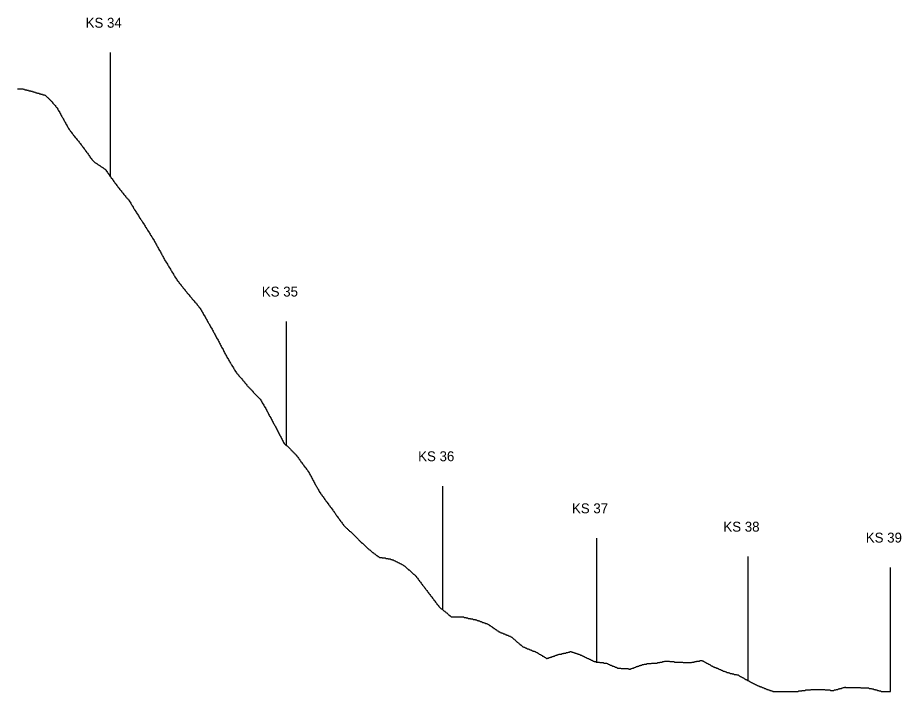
# Model space of a CAD drawing. Header units: metres. Extents: x 1 to 14781, y 7034 to 11914.
# Drawn here: x 13000 to 14781, y 8760 to 10118 of the extents above; entities that cross this region are included whole.
import ezdxf

# ---------------------------------------------------------------- set-up
doc = ezdxf.new("R2010")
doc.units = ezdxf.units.M
for name, color, linetype in [('profile_mark_labels', 3, 'Continuous'), ('profile_marks', 1, 'Continuous'), ('profile_polyline', 7, 'Continuous')]:
    doc.layers.add(name, color=color, linetype=linetype)

msp = doc.modelspace()

# ---------------------------------------------------------------- linework, layer by layer
at = {"layer": 'profile_marks'}
for p, q in [((13187.2, 9798), (13187.2, 10048)), ((13542.2, 9256), (13542.2, 9506)), ((13857.2, 8924), (13857.2, 9174)), ((14167.1, 8819), (14167.1, 9069)), ((14472.2, 8782), (14472.2, 9032)), ((14759.1, 8760), (14759.1, 9010))]:
    msp.add_line(p, q, dxfattribs=at)
at = {"layer": 'profile_polyline'}
msp.add_lwpolyline([(13000, 9975), (13001, 9975), (13002, 9975), (13003, 9975), (13004, 9975), (13005, 9975), (13006, 9975), (13007, 9975), (13008, 9975), (13009, 9975), (13010, 9975), (13011, 9975), (13012, 9974), (13013, 9974), (13014, 9974), (13015, 9973), (13016, 9973), (13017, 9973), (13018, 9973), (13019, 9972), (13020, 9972), (13021, 9972), (13022, 9972), (13023, 9971), (13024, 9971), (13025, 9971), (13026, 9971), (13027, 9970), (13028, 9970), (13029, 9970), (13030, 9970), (13031, 9969), (13032, 9969), (13033, 9969), (13034, 9968), (13035, 9968), (13036, 9968), (13037, 9967), (13038, 9967), (13039, 9967), (13040, 9966), (13041, 9966), (13042, 9966), (13043, 9966), (13044, 9965), (13045, 9965), (13046, 9965), (13047, 9964), (13048, 9964), (13049, 9964), (13050, 9964), (13051, 9963), (13052, 9963), (13053, 9963), (13054, 9963), (13055, 9962), (13056, 9962), (13057, 9961), (13058, 9960), (13059, 9959), (13060, 9958), (13061, 9957), (13062, 9956), (13063, 9955), (13064, 9954), (13065, 9953), (13066, 9952), (13067, 9951), (13068, 9950), (13069, 9949), (13070, 9948), (13071, 9946), (13072, 9945), (13073, 9944), (13074, 9943), (13075, 9942), (13076, 9941), (13077, 9939), (13078, 9938), (13079, 9937), (13080, 9936), (13081, 9934), (13082, 9932), (13083, 9930), (13084, 9929), (13085, 9927), (13086, 9925), (13087, 9923), (13088, 9921), (13089, 9919), (13090, 9918), (13091, 9916), (13092, 9914), (13093, 9912), (13094, 9910), (13095, 9909), (13096, 9907), (13097, 9905), (13098, 9903), (13099, 9902), (13100, 9900), (13101, 9898), (13102, 9897), (13103, 9895), (13104, 9893), (13105, 9892), (13106, 9891), (13107, 9889), (13108, 9888), (13109, 9887), (13110, 9885), (13111, 9884), (13112, 9883), (13113, 9881), (13114, 9880), (13115, 9879), (13116, 9877), (13117, 9876), (13118, 9875), (13119, 9874), (13120, 9872), (13121, 9871), (13122, 9870), (13123, 9869), (13124, 9867), (13125, 9866), (13126, 9865), (13127, 9864), (13128, 9862), (13129, 9861), (13130, 9860), (13131, 9858), (13132, 9857), (13133, 9856), (13134, 9854), (13135, 9853), (13136, 9852), (13137, 9850), (13138, 9849), (13139, 9847), (13140, 9846), (13141, 9845), (13142, 9843), (13143, 9842), (13144, 9841), (13145, 9839), (13146, 9838), (13147, 9836), (13148, 9835), (13149, 9834), (13150, 9832), (13151, 9831), (13152, 9830), (13153, 9829), (13154, 9828), (13155, 9827), (13156, 9826), (13157, 9826), (13158, 9825), (13159, 9824), (13160, 9824), (13161, 9823), (13162, 9822), (13163, 9822), (13164, 9821), (13165, 9820), (13166, 9820), (13167, 9819), (13168, 9818), (13169, 9818), (13170, 9817), (13171, 9816), (13172, 9816), (13173, 9815), (13174, 9814), (13175, 9814), (13176, 9813), (13177, 9812), (13178, 9811), (13179, 9809), (13180, 9808), (13181, 9806), (13182, 9805), (13183, 9804), (13184, 9802), (13185, 9801), (13186, 9799), (13187, 9798), (13188, 9797), (13189, 9795), (13190, 9794), (13191, 9793), (13192, 9791), (13193, 9790), (13194, 9788), (13195, 9787), (13196, 9786), (13197, 9784), (13198, 9783), (13199, 9782), (13200, 9780), (13201, 9779), (13202, 9778), (13203, 9776), (13204, 9775), (13205, 9774), (13206, 9772), (13207, 9771), (13208, 9770), (13209, 9769), (13210, 9767), (13211, 9766), (13212, 9765), (13213, 9764), (13214, 9762), (13215, 9761), (13216, 9760), (13217, 9759), (13218, 9757), (13219, 9756), (13220, 9755), (13221, 9754), (13222, 9753), (13223, 9752), (13224, 9751), (13225, 9749), (13226, 9747), (13227, 9746), (13228, 9744), (13229, 9742), (13230, 9741), (13231, 9739), (13232, 9738), (13233, 9736), (13234, 9734), (13235, 9733), (13236, 9731), (13237, 9730), (13238, 9728), (13239, 9726), (13240, 9725), (13241, 9723), (13242, 9722), (13243, 9720), (13244, 9719), (13245, 9717), (13246, 9715), (13247, 9714), (13248, 9712), (13249, 9711), (13250, 9709), (13251, 9708), (13252, 9706), (13253, 9704), (13254, 9703), (13255, 9701), (13256, 9700), (13257, 9698), (13258, 9696), (13259, 9695), (13260, 9693), (13261, 9692), (13262, 9690), (13263, 9688), (13264, 9687), (13265, 9685), (13266, 9684), (13267, 9682), (13268, 9680), (13269, 9679), (13270, 9677), (13271, 9676), (13272, 9674), (13273, 9672), (13274, 9671), (13275, 9669), (13276, 9667), (13277, 9665), (13278, 9664), (13279, 9662), (13280, 9660), (13281, 9658), (13282, 9657), (13283, 9655), (13284, 9653), (13285, 9651), (13286, 9649), (13287, 9648), (13288, 9646), (13289, 9644), (13290, 9642), (13291, 9640), (13292, 9639), (13293, 9637), (13294, 9635), (13295, 9633), (13296, 9631), (13297, 9629), (13298, 9628), (13299, 9626), (13300, 9624), (13301, 9623), (13302, 9621), (13303, 9619), (13304, 9618), (13305, 9616), (13306, 9614), (13307, 9613), (13308, 9611), (13309, 9609), (13310, 9608), (13311, 9606), (13312, 9604), (13313, 9603), (13314, 9601), (13315, 9599), (13316, 9598), (13317, 9596), (13318, 9594), (13319, 9593), (13320, 9591), (13321, 9590), (13322, 9588), (13323, 9587), (13324, 9586), (13325, 9585), (13326, 9583), (13327, 9582), (13328, 9581), (13329, 9580), (13330, 9578), (13331, 9577), (13332, 9576), (13333, 9575), (13334, 9573), (13335, 9572), (13336, 9571), (13337, 9570), (13338, 9568), (13339, 9567), (13340, 9566), (13341, 9565), (13342, 9563), (13343, 9562), (13344, 9561), (13345, 9560), (13346, 9559), (13347, 9557), (13348, 9556), (13349, 9555), (13350, 9554), (13351, 9553), (13352, 9551), (13353, 9550), (13354, 9549), (13355, 9548), (13356, 9547), (13357, 9545), (13358, 9544), (13359, 9543), (13360, 9542), (13361, 9541), (13362, 9539), (13363, 9538), (13364, 9537), (13365, 9536), (13366, 9534), (13367, 9533), (13368, 9532), (13369, 9530), (13370, 9529), (13371, 9527), (13372, 9525), (13373, 9524), (13374, 9522), (13375, 9520), (13376, 9518), (13377, 9517), (13378, 9515), (13379, 9513), (13380, 9511), (13381, 9510), (13382, 9508), (13383, 9506), (13384, 9504), (13385, 9502), (13386, 9501), (13387, 9499), (13388, 9497), (13389, 9495), (13390, 9493), (13391, 9492), (13392, 9490), (13393, 9488), (13394, 9486), (13395, 9484), (13396, 9483), (13397, 9481), (13398, 9479), (13399, 9477), (13400, 9475), (13401, 9473), (13402, 9471), (13403, 9470), (13404, 9468), (13405, 9466), (13406, 9464), (13407, 9462), (13408, 9460), (13409, 9458), (13410, 9456), (13411, 9454), (13412, 9452), (13413, 9451), (13414, 9449), (13415, 9447), (13416, 9445), (13417, 9443), (13418, 9441), (13419, 9439), (13420, 9438), (13421, 9436), (13422, 9434), (13423, 9432), (13424, 9431), (13425, 9429), (13426, 9427), (13427, 9425), (13428, 9424), (13429, 9422), (13430, 9420), (13431, 9419), (13432, 9417), (13433, 9415), (13434, 9414), (13435, 9412), (13436, 9410), (13437, 9409), (13438, 9407), (13439, 9405), (13440, 9404), (13441, 9402), (13442, 9401), (13443, 9400), (13444, 9399), (13445, 9398), (13446, 9396), (13447, 9395), (13448, 9394), (13449, 9393), (13450, 9392), (13451, 9391), (13452, 9390), (13453, 9388), (13454, 9387), (13455, 9386), (13456, 9385), (13457, 9384), (13458, 9382), (13459, 9381), (13460, 9380), (13461, 9379), (13462, 9377), (13463, 9376), (13464, 9375), (13465, 9374), (13466, 9373), (13467, 9372), (13468, 9371), (13469, 9370), (13470, 9369), (13471, 9368), (13472, 9367), (13473, 9366), (13474, 9365), (13475, 9363), (13476, 9362), (13477, 9361), (13478, 9360), (13479, 9359), (13480, 9358), (13481, 9357), (13482, 9356), (13483, 9355), (13484, 9354), (13485, 9353), (13486, 9352), (13487, 9351), (13488, 9350), (13489, 9349), (13490, 9347), (13491, 9346), (13492, 9344), (13493, 9342), (13494, 9340), (13495, 9339), (13496, 9337), (13497, 9335), (13498, 9333), (13499, 9332), (13500, 9330), (13501, 9328), (13502, 9326), (13503, 9324), (13504, 9323), (13505, 9321), (13506, 9319), (13507, 9317), (13508, 9315), (13509, 9314), (13510, 9312), (13511, 9310), (13512, 9308), (13513, 9306), (13514, 9304), (13515, 9302), (13516, 9300), (13517, 9299), (13518, 9297), (13519, 9295), (13520, 9293), (13521, 9291), (13522, 9289), (13523, 9287), (13524, 9285), (13525, 9283), (13526, 9281), (13527, 9279), (13528, 9277), (13529, 9275), (13530, 9274), (13531, 9272), (13532, 9270), (13533, 9268), (13534, 9266), (13535, 9264), (13536, 9262), (13537, 9260), (13538, 9259), (13539, 9258), (13540, 9257), (13541, 9256), (13542, 9256), (13543, 9255), (13544, 9254), (13545, 9253), (13546, 9252), (13547, 9251), (13548, 9250), (13549, 9249), (13550, 9248), (13551, 9247), (13552, 9246), (13553, 9245), (13554, 9244), (13555, 9243), (13556, 9242), (13557, 9241), (13558, 9240), (13559, 9239), (13560, 9238), (13561, 9237), (13562, 9236), (13563, 9234), (13564, 9233), (13565, 9232), (13566, 9230), (13567, 9229), (13568, 9228), (13569, 9226), (13570, 9225), (13571, 9223), (13572, 9222), (13573, 9221), (13574, 9219), (13575, 9218), (13576, 9217), (13577, 9215), (13578, 9214), (13579, 9212), (13580, 9211), (13581, 9210), (13582, 9208), (13583, 9207), (13584, 9206), (13585, 9204), (13586, 9203), (13587, 9201), (13588, 9199), (13589, 9197), (13590, 9195), (13591, 9194), (13592, 9192), (13593, 9190), (13594, 9188), (13595, 9186), (13596, 9185), (13597, 9183), (13598, 9181), (13599, 9179), (13600, 9177), (13601, 9176), (13602, 9174), (13603, 9172), (13604, 9170), (13605, 9169), (13606, 9167), (13607, 9165), (13608, 9163), (13609, 9161), (13610, 9160), (13611, 9158), (13612, 9157), (13613, 9156), (13614, 9154), (13615, 9153), (13616, 9152), (13617, 9150), (13618, 9149), (13619, 9147), (13620, 9146), (13621, 9145), (13622, 9143), (13623, 9142), (13624, 9141), (13625, 9139), (13626, 9138), (13627, 9136), (13628, 9135), (13629, 9134), (13630, 9132), (13631, 9131), (13632, 9130), (13633, 9128), (13634, 9127), (13635, 9125), (13636, 9124), (13637, 9123), (13638, 9121), (13639, 9120), (13640, 9119), (13641, 9117), (13642, 9116), (13643, 9114), (13644, 9113), (13645, 9112), (13646, 9110), (13647, 9109), (13648, 9108), (13649, 9106), (13650, 9105), (13651, 9103), (13652, 9102), (13653, 9101), (13654, 9099), (13655, 9098), (13656, 9097), (13657, 9095), (13658, 9094), (13659, 9093), (13660, 9092), (13661, 9091), (13662, 9090), (13663, 9089), (13664, 9088), (13665, 9087), (13666, 9086), (13667, 9085), (13668, 9084), (13669, 9083), (13670, 9082), (13671, 9082), (13672, 9081), (13673, 9080), (13674, 9079), (13675, 9078), (13676, 9077), (13677, 9076), (13678, 9075), (13679, 9074), (13680, 9073), (13681, 9072), (13682, 9071), (13683, 9070), (13684, 9069), (13685, 9068), (13686, 9067), (13687, 9066), (13688, 9065), (13689, 9064), (13690, 9063), (13691, 9062), (13692, 9061), (13693, 9060), (13694, 9059), (13695, 9059), (13696, 9058), (13697, 9057), (13698, 9056), (13699, 9055), (13700, 9054), (13701, 9053), (13702, 9052), (13703, 9051), (13704, 9050), (13705, 9049), (13706, 9048), (13707, 9047), (13708, 9046), (13709, 9045), (13710, 9045), (13711, 9044), (13712, 9043), (13713, 9042), (13714, 9041), (13715, 9040), (13716, 9040), (13717, 9039), (13718, 9038), (13719, 9037), (13720, 9037), (13721, 9036), (13722, 9035), (13723, 9034), (13724, 9034), (13725, 9033), (13726, 9032), (13727, 9032), (13728, 9031), (13729, 9030), (13730, 9030), (13731, 9030), (13732, 9030), (13733, 9030), (13734, 9030), (13735, 9029), (13736, 9029), (13737, 9029), (13738, 9029), (13739, 9029), (13740, 9029), (13741, 9029), (13742, 9028), (13743, 9028), (13744, 9028), (13745, 9028), (13746, 9028), (13747, 9027), (13748, 9027), (13749, 9027), (13750, 9027), (13751, 9027), (13752, 9026), (13753, 9026), (13754, 9026), (13755, 9025), (13756, 9025), (13757, 9025), (13758, 9024), (13759, 9024), (13760, 9023), (13761, 9023), (13762, 9022), (13763, 9022), (13764, 9021), (13765, 9021), (13766, 9020), (13767, 9020), (13768, 9019), (13769, 9019), (13770, 9018), (13771, 9018), (13772, 9017), (13773, 9017), (13774, 9016), (13775, 9016), (13776, 9015), (13777, 9015), (13778, 9014), (13779, 9013), (13780, 9013), (13781, 9012), (13782, 9011), (13783, 9010), (13784, 9009), (13785, 9008), (13786, 9007), (13787, 9006), (13788, 9005), (13789, 9005), (13790, 9004), (13791, 9003), (13792, 9002), (13793, 9001), (13794, 9000), (13795, 8999), (13796, 8998), (13797, 8997), (13798, 8996), (13799, 8996), (13800, 8995), (13801, 8994), (13802, 8993), (13803, 8992), (13804, 8990), (13805, 8989), (13806, 8988), (13807, 8986), (13808, 8985), (13809, 8984), (13810, 8982), (13811, 8981), (13812, 8980), (13813, 8978), (13814, 8977), (13815, 8976), (13816, 8974), (13817, 8973), (13818, 8972), (13819, 8971), (13820, 8969), (13821, 8968), (13822, 8967), (13823, 8965), (13824, 8964), (13825, 8963), (13826, 8961), (13827, 8960), (13828, 8959), (13829, 8957), (13830, 8956), (13831, 8955), (13832, 8953), (13833, 8952), (13834, 8951), (13835, 8950), (13836, 8948), (13837, 8947), (13838, 8946), (13839, 8944), (13840, 8943), (13841, 8942), (13842, 8940), (13843, 8939), (13844, 8938), (13845, 8936), (13846, 8935), (13847, 8934), (13848, 8933), (13849, 8931), (13850, 8930), (13851, 8929), (13852, 8928), (13853, 8927), (13854, 8927), (13855, 8926), (13856, 8925), (13857, 8924), (13858, 8923), (13859, 8922), (13860, 8922), (13861, 8921), (13862, 8920), (13863, 8919), (13864, 8918), (13865, 8918), (13866, 8917), (13867, 8916), (13868, 8915), (13869, 8914), (13870, 8913), (13871, 8913), (13872, 8912), (13873, 8911), (13874, 8910), (13875, 8910), (13876, 8910), (13877, 8910), (13878, 8910), (13879, 8910), (13880, 8910), (13881, 8910), (13882, 8910), (13883, 8910), (13884, 8910), (13885, 8910), (13886, 8910), (13887, 8910), (13888, 8910), (13889, 8910), (13890, 8910), (13891, 8910), (13892, 8910), (13893, 8910), (13894, 8910), (13895, 8910), (13896, 8910), (13897, 8910), (13898, 8910), (13899, 8910), (13900, 8909), (13901, 8909), (13902, 8909), (13903, 8909), (13904, 8908), (13905, 8908), (13906, 8908), (13907, 8908), (13908, 8907), (13909, 8907), (13910, 8907), (13911, 8907), (13912, 8907), (13913, 8906), (13914, 8906), (13915, 8906), (13916, 8906), (13917, 8906), (13918, 8905), (13919, 8905), (13920, 8905), (13921, 8905), (13922, 8905), (13923, 8904), (13924, 8904), (13925, 8904), (13926, 8903), (13927, 8903), (13928, 8903), (13929, 8902), (13930, 8902), (13931, 8902), (13932, 8901), (13933, 8901), (13934, 8901), (13935, 8900), (13936, 8900), (13937, 8899), (13938, 8899), (13939, 8899), (13940, 8898), (13941, 8898), (13942, 8898), (13943, 8897), (13944, 8897), (13945, 8897), (13946, 8896), (13947, 8896), (13948, 8895), (13949, 8895), (13950, 8894), (13951, 8893), (13952, 8893), (13953, 8892), (13954, 8891), (13955, 8891), (13956, 8890), (13957, 8889), (13958, 8889), (13959, 8888), (13960, 8887), (13961, 8887), (13962, 8886), (13963, 8885), (13964, 8885), (13965, 8884), (13966, 8883), (13967, 8882), (13968, 8882), (13969, 8881), (13970, 8880), (13971, 8880), (13972, 8879), (13973, 8879), (13974, 8878), (13975, 8878), (13976, 8878), (13977, 8877), (13978, 8877), (13979, 8876), (13980, 8876), (13981, 8876), (13982, 8875), (13983, 8875), (13984, 8874), (13985, 8874), (13986, 8873), (13987, 8873), (13988, 8873), (13989, 8872), (13990, 8872), (13991, 8871), (13992, 8871), (13993, 8871), (13994, 8870), (13995, 8869), (13996, 8869), (13997, 8868), (13998, 8867), (13999, 8866), (14000, 8865), (14001, 8865), (14002, 8864), (14003, 8863), (14004, 8862), (14005, 8861), (14006, 8860), (14007, 8859), (14008, 8859), (14009, 8858), (14010, 8857), (14011, 8856), (14012, 8855), (14013, 8854), (14014, 8854), (14015, 8853), (14016, 8852), (14017, 8851), (14018, 8850), (14019, 8850), (14020, 8849), (14021, 8849), (14022, 8849), (14023, 8848), (14024, 8848), (14025, 8847), (14026, 8847), (14027, 8846), (14028, 8846), (14029, 8846), (14030, 8845), (14031, 8845), (14032, 8844), (14033, 8844), (14034, 8844), (14035, 8843), (14036, 8843), (14037, 8842), (14038, 8842), (14039, 8841), (14040, 8841), (14041, 8841), (14042, 8840), (14043, 8840), (14044, 8839), (14045, 8839), (14046, 8838), (14047, 8838), (14048, 8837), (14049, 8837), (14050, 8836), (14051, 8835), (14052, 8835), (14053, 8834), (14054, 8834), (14055, 8833), (14056, 8833), (14057, 8832), (14058, 8831), (14059, 8831), (14060, 8830), (14061, 8830), (14062, 8829), (14063, 8828), (14064, 8828), (14065, 8827), (14066, 8826), (14067, 8826), (14068, 8827), (14069, 8827), (14070, 8827), (14071, 8828), (14072, 8828), (14073, 8828), (14074, 8829), (14075, 8829), (14076, 8829), (14077, 8830), (14078, 8830), (14079, 8830), (14080, 8831), (14081, 8831), (14082, 8831), (14083, 8832), (14084, 8832), (14085, 8833), (14086, 8833), (14087, 8833), (14088, 8834), (14089, 8834), (14090, 8834), (14091, 8835), (14092, 8835), (14093, 8835), (14094, 8835), (14095, 8835), (14096, 8835), (14097, 8836), (14098, 8836), (14099, 8836), (14100, 8836), (14101, 8837), (14102, 8837), (14103, 8837), (14104, 8837), (14105, 8837), (14106, 8838), (14107, 8838), (14108, 8838), (14109, 8838), (14110, 8839), (14111, 8839), (14112, 8839), (14113, 8840), (14114, 8840), (14115, 8840), (14116, 8840), (14117, 8839), (14118, 8839), (14119, 8839), (14120, 8838), (14121, 8838), (14122, 8838), (14123, 8837), (14124, 8837), (14125, 8837), (14126, 8836), (14127, 8836), (14128, 8836), (14129, 8835), (14130, 8835), (14131, 8835), (14132, 8834), (14133, 8834), (14134, 8833), (14135, 8833), (14136, 8833), (14137, 8832), (14138, 8832), (14139, 8831), (14140, 8831), (14141, 8830), (14142, 8830), (14143, 8829), (14144, 8829), (14145, 8828), (14146, 8828), (14147, 8827), (14148, 8827), (14149, 8826), (14150, 8826), (14151, 8826), (14152, 8825), (14153, 8825), (14154, 8824), (14155, 8824), (14156, 8823), (14157, 8823), (14158, 8822), (14159, 8822), (14160, 8821), (14161, 8821), (14162, 8820), (14163, 8820), (14164, 8820), (14165, 8820), (14166, 8819), (14167, 8819), (14168, 8819), (14169, 8819), (14170, 8819), (14171, 8819), (14172, 8819), (14173, 8818), (14174, 8818), (14175, 8818), (14176, 8818), (14177, 8818), (14178, 8818), (14179, 8818), (14180, 8818), (14181, 8817), (14182, 8817), (14183, 8817), (14184, 8817), (14185, 8817), (14186, 8817), (14187, 8817), (14188, 8816), (14189, 8816), (14190, 8815), (14191, 8815), (14192, 8814), (14193, 8814), (14194, 8813), (14195, 8813), (14196, 8813), (14197, 8812), (14198, 8812), (14199, 8811), (14200, 8811), (14201, 8811), (14202, 8810), (14203, 8810), (14204, 8809), (14205, 8809), (14206, 8809), (14207, 8808), (14208, 8808), (14209, 8807), (14210, 8807), (14211, 8807), (14212, 8807), (14213, 8807), (14214, 8807), (14215, 8807), (14216, 8806), (14217, 8806), (14218, 8806), (14219, 8806), (14220, 8806), (14221, 8806), (14222, 8806), (14223, 8806), (14224, 8806), (14225, 8806), (14226, 8806), (14227, 8806), (14228, 8806), (14229, 8806), (14230, 8806), (14231, 8806), (14232, 8805), (14233, 8805), (14234, 8805), (14235, 8805), (14236, 8806), (14237, 8806), (14238, 8806), (14239, 8807), (14240, 8807), (14241, 8807), (14242, 8808), (14243, 8808), (14244, 8808), (14245, 8809), (14246, 8809), (14247, 8810), (14248, 8810), (14249, 8810), (14250, 8811), (14251, 8811), (14252, 8811), (14253, 8812), (14254, 8812), (14255, 8812), (14256, 8813), (14257, 8813), (14258, 8813), (14259, 8814), (14260, 8814), (14261, 8814), (14262, 8814), (14263, 8815), (14264, 8815), (14265, 8815), (14266, 8815), (14267, 8815), (14268, 8816), (14269, 8816), (14270, 8816), (14271, 8816), (14272, 8816), (14273, 8816), (14274, 8816), (14275, 8816), (14276, 8816), (14277, 8816), (14278, 8817), (14279, 8817), (14280, 8817), (14281, 8817), (14282, 8817), (14283, 8817), (14284, 8817), (14285, 8817), (14286, 8817), (14287, 8817), (14288, 8817), (14289, 8817), (14290, 8818), (14291, 8818), (14292, 8818), (14293, 8818), (14294, 8818), (14295, 8819), (14296, 8819), (14297, 8819), (14298, 8819), (14299, 8819), (14300, 8820), (14301, 8820), (14302, 8820), (14303, 8820), (14304, 8821), (14305, 8821), (14306, 8821), (14307, 8821), (14308, 8821), (14309, 8821), (14310, 8821), (14311, 8821), (14312, 8821), (14313, 8821), (14314, 8820), (14315, 8820), (14316, 8820), (14317, 8820), (14318, 8820), (14319, 8820), (14320, 8820), (14321, 8820), (14322, 8820), (14323, 8820), (14324, 8819), (14325, 8819), (14326, 8819), (14327, 8819), (14328, 8819), (14329, 8819), (14330, 8819), (14331, 8819), (14332, 8819), (14333, 8819), (14334, 8819), (14335, 8819), (14336, 8819), (14337, 8819), (14338, 8819), (14339, 8819), (14340, 8819), (14341, 8818), (14342, 8818), (14343, 8818), (14344, 8818), (14345, 8818), (14346, 8818), (14347, 8818), (14348, 8818), (14349, 8818), (14350, 8818), (14351, 8818), (14352, 8818), (14353, 8818), (14354, 8818), (14355, 8818), (14356, 8818), (14357, 8818), (14358, 8818), (14359, 8819), (14360, 8819), (14361, 8819), (14362, 8819), (14363, 8819), (14364, 8820), (14365, 8820), (14366, 8820), (14367, 8820), (14368, 8820), (14369, 8821), (14370, 8821), (14371, 8821), (14372, 8821), (14373, 8821), (14374, 8821), (14375, 8822), (14376, 8822), (14377, 8822), (14378, 8822), (14379, 8822), (14380, 8822), (14381, 8821), (14382, 8821), (14383, 8820), (14384, 8820), (14385, 8819), (14386, 8818), (14387, 8818), (14388, 8817), (14389, 8817), (14390, 8816), (14391, 8816), (14392, 8815), (14393, 8815), (14394, 8814), (14395, 8814), (14396, 8813), (14397, 8812), (14398, 8812), (14399, 8811), (14400, 8811), (14401, 8810), (14402, 8810), (14403, 8809), (14404, 8809), (14405, 8808), (14406, 8808), (14407, 8808), (14408, 8807), (14409, 8807), (14410, 8807), (14411, 8806), (14412, 8806), (14413, 8805), (14414, 8805), (14415, 8804), (14416, 8804), (14417, 8804), (14418, 8803), (14419, 8803), (14420, 8802), (14421, 8802), (14422, 8801), (14423, 8801), (14424, 8801), (14425, 8800), (14426, 8800), (14427, 8799), (14428, 8799), (14429, 8798), (14430, 8798), (14431, 8798), (14432, 8798), (14433, 8797), (14434, 8797), (14435, 8797), (14436, 8796), (14437, 8796), (14438, 8796), (14439, 8796), (14440, 8795), (14441, 8795), (14442, 8795), (14443, 8795), (14444, 8794), (14445, 8794), (14446, 8794), (14447, 8794), (14448, 8794), (14449, 8793), (14450, 8793), (14451, 8793), (14452, 8793), (14453, 8792), (14454, 8791), (14455, 8791), (14456, 8790), (14457, 8790), (14458, 8789), (14459, 8789), (14460, 8788), (14461, 8788), (14462, 8787), (14463, 8787), (14464, 8786), (14465, 8785), (14466, 8785), (14467, 8784), (14468, 8784), (14469, 8783), (14470, 8783), (14471, 8782), (14472, 8782), (14473, 8781), (14474, 8781), (14475, 8780), (14476, 8779), (14477, 8779), (14478, 8778), (14479, 8778), (14480, 8777), (14481, 8777), (14482, 8776), (14483, 8776), (14484, 8775), (14485, 8775), (14486, 8774), (14487, 8774), (14488, 8773), (14489, 8773), (14490, 8772), (14491, 8772), (14492, 8771), (14493, 8771), (14494, 8771), (14495, 8770), (14496, 8770), (14497, 8769), (14498, 8769), (14499, 8769), (14500, 8768), (14501, 8768), (14502, 8768), (14503, 8767), (14504, 8767), (14505, 8766), (14506, 8766), (14507, 8766), (14508, 8765), (14509, 8765), (14510, 8764), (14511, 8764), (14512, 8764), (14513, 8763), (14514, 8763), (14515, 8763), (14516, 8762), (14517, 8762), (14518, 8762), (14519, 8761), (14520, 8761), (14521, 8761), (14522, 8760), (14523, 8760), (14524, 8760), (14525, 8760), (14526, 8760), (14527, 8760), (14528, 8760), (14529, 8760), (14530, 8760), (14531, 8760), (14532, 8760), (14533, 8760), (14534, 8760), (14535, 8760), (14536, 8760), (14537, 8760), (14538, 8760), (14539, 8760), (14540, 8760), (14541, 8760), (14542, 8760), (14543, 8760), (14544, 8760), (14545, 8760), (14546, 8760), (14547, 8760), (14548, 8760), (14549, 8760), (14550, 8760), (14551, 8760), (14552, 8760), (14553, 8760), (14554, 8760), (14555, 8760), (14556, 8760), (14557, 8760), (14558, 8760), (14559, 8760), (14560, 8760), (14561, 8760), (14562, 8760), (14563, 8760), (14564, 8760), (14565, 8760), (14566, 8760), (14567, 8760), (14568, 8760), (14569, 8760), (14570, 8760), (14571, 8760), (14572, 8760), (14573, 8760), (14574, 8761), (14575, 8761), (14576, 8761), (14577, 8761), (14578, 8761), (14579, 8761), (14580, 8761), (14581, 8762), (14582, 8762), (14583, 8762), (14584, 8762), (14585, 8762), (14586, 8762), (14587, 8762), (14588, 8763), (14589, 8763), (14590, 8763), (14591, 8763), (14592, 8763), (14593, 8763), (14594, 8763), (14595, 8763), (14596, 8763), (14597, 8763), (14598, 8763), (14599, 8764), (14600, 8764), (14601, 8764), (14602, 8764), (14603, 8764), (14604, 8764), (14605, 8764), (14606, 8764), (14607, 8764), (14608, 8764), (14609, 8764), (14610, 8764), (14611, 8764), (14612, 8764), (14613, 8764), (14614, 8764), (14615, 8764), (14616, 8764), (14617, 8764), (14618, 8764), (14619, 8764), (14620, 8764), (14621, 8764), (14622, 8764), (14623, 8764), (14624, 8764), (14625, 8764), (14626, 8764), (14627, 8763), (14628, 8763), (14629, 8763), (14630, 8763), (14631, 8763), (14632, 8763), (14633, 8763), (14634, 8763), (14635, 8763), (14636, 8763), (14637, 8763), (14638, 8762), (14639, 8762), (14640, 8762), (14641, 8762), (14642, 8762), (14643, 8762), (14644, 8762), (14645, 8762), (14646, 8763), (14647, 8763), (14648, 8763), (14649, 8763), (14650, 8764), (14651, 8764), (14652, 8764), (14653, 8764), (14654, 8765), (14655, 8765), (14656, 8765), (14657, 8766), (14658, 8766), (14659, 8766), (14660, 8766), (14661, 8767), (14662, 8767), (14663, 8767), (14664, 8768), (14665, 8768), (14666, 8768), (14667, 8769), (14668, 8768), (14669, 8768), (14670, 8768), (14671, 8768), (14672, 8768), (14673, 8768), (14674, 8768), (14675, 8768), (14676, 8768), (14677, 8768), (14678, 8768), (14679, 8768), (14680, 8768), (14681, 8768), (14682, 8768), (14683, 8768), (14684, 8768), (14685, 8768), (14686, 8768), (14687, 8768), (14688, 8768), (14689, 8768), (14690, 8768), (14691, 8768), (14692, 8768), (14693, 8768), (14694, 8768), (14695, 8768), (14696, 8768), (14697, 8768), (14698, 8768), (14699, 8767), (14700, 8767), (14701, 8767), (14702, 8767), (14703, 8767), (14704, 8767), (14705, 8767), (14706, 8767), (14707, 8767), (14708, 8767), (14709, 8767), (14710, 8767), (14711, 8767), (14712, 8767), (14713, 8767), (14714, 8767), (14715, 8767), (14716, 8766), (14717, 8766), (14718, 8766), (14719, 8766), (14720, 8766), (14721, 8765), (14722, 8765), (14723, 8765), (14724, 8765), (14725, 8764), (14726, 8764), (14727, 8764), (14728, 8764), (14729, 8763), (14730, 8763), (14731, 8763), (14732, 8763), (14733, 8762), (14734, 8762), (14735, 8762), (14736, 8761), (14737, 8761), (14738, 8761), (14739, 8761), (14740, 8760), (14741, 8760), (14742, 8760), (14743, 8760), (14744, 8760), (14745, 8760), (14746, 8760), (14747, 8760), (14748, 8760), (14749, 8760), (14750, 8760), (14751, 8760), (14752, 8760), (14753, 8760), (14754, 8760), (14755, 8760), (14756, 8760), (14757, 8760), (14758, 8760), (14759, 8760)], dxfattribs=at)

# ---------------------------------------------------------------- texts
at = {"layer": 'profile_mark_labels'}
for s, p in [('KS 34', (13137.2, 10098)), ('KS 35', (13492.2, 9556)), ('KS 36', (13807.2, 9224)), ('KS 37', (14117.1, 9119)), ('KS 38', (14422.2, 9082)), ('KS 39', (14709.1, 9060))]:
    msp.add_text(s, height=20, dxfattribs=at).set_placement(p)

doc.saveas('drawing.dxf')
